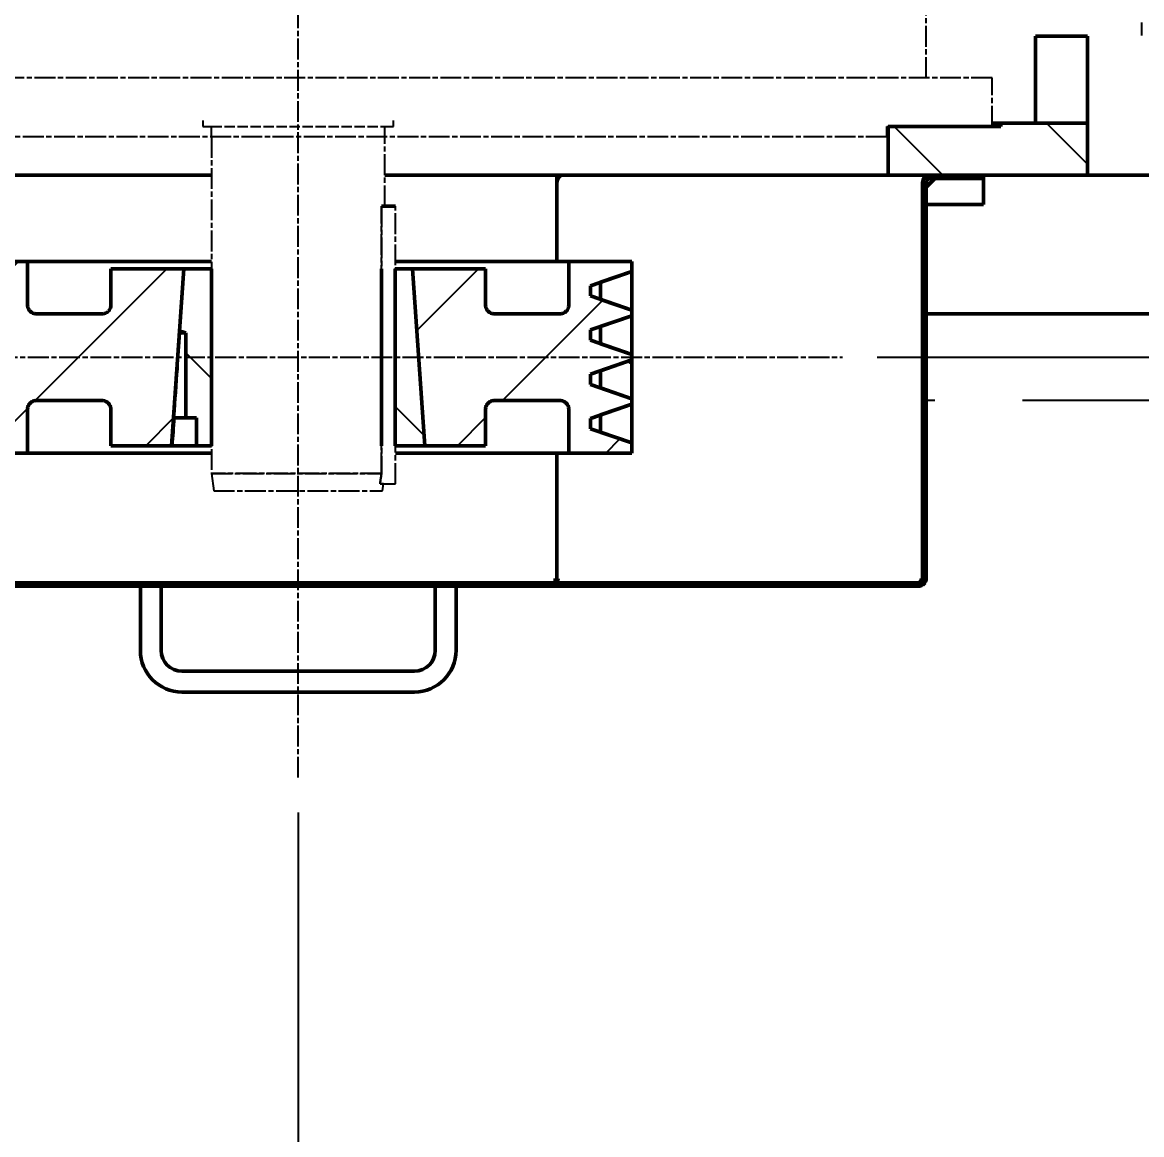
# Model space of a CAD drawing. Header units: millimetres. Extents: x 39335 to 110675, y -13954 to 36506.
# Drawn here: x 55020 to 55665, y 20642 to 21283 of the extents above; entities that cross this region are included whole.
import ezdxf

# ---------------------------------------------------------------- set-up
doc = ezdxf.new("R2010")
doc.units = ezdxf.units.MM
doc.linetypes.add('AM_ISO02W050', pattern=[7.5, 6, -1.5])
doc.linetypes.add('AM_ISO08W050', pattern=[18, 12, -1.5, 3, -1.5])
for name, color, linetype, lineweight in [('AM_0', 7, 'Continuous', 50), ('AM_3', 6, 'AM_ISO02W050', 25), ('AM_4', 3, 'Continuous', 25), ('AM_5', 3, 'Continuous', 25), ('AM_7', 4, 'AM_ISO08W050', 25), ('AM_8', 1, 'Continuous', 25), ('CAXA4', 3, 'Continuous', 25), ('RED', 1, 'Continuous', 9)]:
    doc.layers.add(name, color=color, linetype=linetype, lineweight=lineweight)
doc.styles.add('\\M+5B1EA\\M+5D7BC', font='', dxfattribs={"width": 0.667})
doc.styles.add('Andritz-Norm', font='arial.ttf')
doc.styles.get("Standard").update_dxf_attribs({"font": 'ISOCP.SHX'})
doc.styles.get('\\M+5B1EA\\M+5D7BC').set_extended_font_data('FangSong_GB2312')
doc.dimstyles.new('\\M+5B1EA\\M+5D7BC', dxfattribs={"dimscale": 35, "dimtxt": 3.5, "dimasz": 4, "dimexe": 2, "dimexo": 0, "dimtad": 1, "dimdec": 1, "dimdsep": 46, "dimtxsty": '\\M+5B1EA\\M+5D7BC', "dimcen": 0, "dimdle": 6, "dimazin": 2, "dimtfac": 1, "dimtdec": 1, "dimtmove": 0, "dimatfit": 3, "dimfxl": 0, "dimtolj": 1, "dimtzin": 0, "dimarcsym": 0})
doc.dimstyles.new('Andritz-Bem', dxfattribs={"dimscale": 20, "dimtxt": 3.5, "dimasz": 2.5, "dimexe": 1, "dimexo": 0, "dimgap": 0.8, "dimtad": 1, "dimrnd": 1e-08, "dimtxsty": 'Andritz-Norm', "dimcen": 0.09, "dimdle": 10, "dimclrd": 7, "dimclre": 7, "dimclrt": 179, "dimazin": 2, "dimtfac": 1, "dimtdec": 3, "dimtmove": 0, "dimatfit": 3, "dimldrblk": 'Filled-1', "dimfxl": 0, "dimtolj": 1, "dimtzin": 0, "dimlwd": 25, "dimlwe": 25, "dimarcsym": 0})
pattern_1 = [(135.0002, (3729991.666, -134858.11), (-44.90112, -44.90145), [])]
pattern_2 = [(120.00018, (3729991.666, -134858.11), (-54.99252, -31.75017), [])]

# ---------------------------------------------------------------- blocks, each defined once
blk = doc.blocks.new('*D244')
at = {"layer": 'CAXA4', "color": 0, "lineweight": -2, "transparency": 16777216}
for p, q in [((54268.56, 24094.91), (55757.75, 24094.91)), ((55687.75, 23954.91), (55687.75, 19554.91)), ((55236.99, 19414.91), (55757.75, 19414.91))]:
    blk.add_line(p, q, dxfattribs=at)
at = {"layer": 'CAXA4', "color": 0, "transparency": 16777216}
for points in [[(55664.42, 23954.91), (55711.09, 23954.91), (55687.75, 24094.91)], [(55664.42, 19554.91), (55711.09, 19554.91), (55687.75, 19414.91)]]:
    blk.add_solid(points, dxfattribs=at)
at = {"layer": 'DEFPOINTS', "color": 0, "transparency": 16777216}
for p in [(54268.56, 24094.91), (55236.99, 19414.91), (55687.75, 19414.91)]:
    blk.add_point(p, dxfattribs=at)
at = {"layer": 'CAXA4', "color": 0, "transparency": 16777216, "insert": (55603.33, 21965.21), "char_height": 122.5, "attachment_point": 5, "rotation": 90, "style": '\\M+5B1EA\\M+5D7BC'}
blk.add_mtext('\\A1;\\fFangSong_GB2312;4680', dxfattribs=at)
blk = doc.blocks.new('*D280')
at = {"layer": 'CAXA4', "color": 0, "lineweight": -2, "transparency": 16777216}
for p, q in [((53916.93, 25415.93), (53916.93, 26680.95)), ((76546.38, 19446.79), (76546.38, 26680.95)), ((54056.93, 26610.95), (76406.38, 26610.95))]:
    blk.add_line(p, q, dxfattribs=at)
at = {"layer": 'CAXA4', "color": 0, "transparency": 16777216}
for points in [[(54056.93, 26634.28), (54056.93, 26587.61), (53916.93, 26610.95)], [(76406.38, 26634.28), (76406.38, 26587.61), (76546.38, 26610.95)]]:
    blk.add_solid(points, dxfattribs=at)
at = {"layer": 'DEFPOINTS', "color": 0, "transparency": 16777216}
for p in [(76546.38, 26610.95), (53916.93, 25415.93), (76546.38, 19446.79)]:
    blk.add_point(p, dxfattribs=at)
at = {"layer": 'CAXA4', "color": 0, "transparency": 16777216, "insert": (65231.66, 26695.37), "char_height": 122.5, "attachment_point": 5, "style": '\\M+5B1EA\\M+5D7BC'}
blk.add_mtext('\\A1;\\fFangSong_GB2312;22630', dxfattribs=at)
blk = doc.blocks.new('*D229')
at = {"layer": 'AM_5', "lineweight": 25, "transparency": 16777216}
for p, q in [((3737988.85, -123093.75), (3737988.85, -123742.2)), ((3735361.85, -123207.1), (3735361.85, -123742.2))]:
    blk.add_line(p, q, dxfattribs=at)
at = {"layer": 'AM_5', "transparency": 16777216}
blk.add_line((3737938.85, -123722.2), (3735411.85, -123722.2), dxfattribs=at)
for points in [[(3735411.85, -123713.86), (3735411.85, -123730.53), (3735361.85, -123722.2)], [(3737938.85, -123713.86), (3737938.85, -123730.53), (3737988.85, -123722.2)]]:
    blk.add_solid(points, dxfattribs=at)
at = {"layer": 'DEFPOINTS', "color": 0, "transparency": 16777216}
for p in [(3737988.85, -123073.75), (3735361.85, -123187.1), (3735361.85, -123722.2)]:
    blk.add_point(p, dxfattribs=at)
at = {"layer": 'AM_5', "color": 2, "transparency": 16777216, "insert": (3736055.13, -123657.2), "char_height": 70, "attachment_point": 5}
blk.add_mtext('\\A1;2627', dxfattribs=at)
blk = doc.blocks.new('Filled-1')
at = {"color": 0}
for p, q in [((0, 0), (-1, 0.25)), ((-1, 0.25), (-1, -0.25)), ((-1, 0), (0, 0)), ((-1, -0.25), (0, 0))]:
    blk.add_line(p, q, dxfattribs=at)
at = {"color": 0, "flags": 128}
blk.add_lwpolyline([(-1, -0.25), (0, 0), (-1, 0.25), (-1, -0.25)], dxfattribs=at)
at = {"color": 0}
blk.add_solid([(-1, -0.25), (0, 0), (-1, 0.25), (-1, -0.25)], dxfattribs=at)
blk = doc.blocks.new('*D233')
at = {"layer": 'AM_5', "transparency": 16777216}
for p, q in [((3738995.56, -122676.39), (3738995.56, -122414.72)), ((3738995.56, -122856.39), (3738995.56, -122726.39)), ((3738995.56, -122906.39), (3738995.56, -122956.39))]:
    blk.add_line(p, q, dxfattribs=at)
at = {"layer": 'AM_5', "lineweight": 25, "transparency": 16777216}
for p, q in [((3738463.85, -122726.39), (3739015.56, -122726.39)), ((3738831.85, -122856.39), (3739015.56, -122856.39))]:
    blk.add_line(p, q, dxfattribs=at)
at = {"layer": 'AM_5', "transparency": 16777216}
for points in [[(3738987.23, -122676.39), (3739003.9, -122676.39), (3738995.56, -122726.39)], [(3738987.23, -122906.39), (3739003.9, -122906.39), (3738995.56, -122856.39)]]:
    blk.add_solid(points, dxfattribs=at)
at = {"layer": 'DEFPOINTS', "color": 0, "transparency": 16777216}
for p in [(3738443.85, -122726.39), (3738811.85, -122856.39), (3738995.56, -122856.39)]:
    blk.add_point(p, dxfattribs=at)
at = {"layer": 'AM_5', "color": 2, "transparency": 16777216, "insert": (3738930.56, -122520.55), "char_height": 70, "attachment_point": 5, "rotation": 90}
blk.add_mtext('\\A1;130', dxfattribs=at)
blk = doc.blocks.new('motor')
at = {"layer": 'AM_3'}
for p, q in [((-55, 9.5), (-55, 6)), ((55, 6), (55, 9.5)), ((-54.99, 6), (-55, 6)), ((-54.99, 6), (-50, 6)), ((-50, 6), (50, 6)), ((-50, 0), (-50, 6)), ((50, 0), (50, 6))]:
    blk.add_line(p, q, dxfattribs=at)
at = {"layer": 'AM_7'}
for p, q in [((362, 34), (362, 138)), ((486.19, 66), (486.19, 58.5)), ((486.19, 66), (486.19, 66)), ((400, 34), (-400, 34)), ((400, 6), (400, 34)), ((339.28, 0), (-339.28, 0)), ((-50, 0), (-50, -194)), ((50, -40), (50, 0)), ((339.28, 6), (340, 6)), ((339.28, 0), (339.28, 6)), ((48, -194), (48, -40)), ((48, -40), (48, -194)), ((56, -200), (56, -40)), ((-50, -194), (-48.68, -204)), ((-50, -194), (48, -194)), ((48, -194), (-50, -194)), ((49.21, -200), (47.18, -200)), ((47.18, -200), (49.21, -200)), ((48.68, -204), (49.21, -200)), ((49.21, -200), (56, -200)), ((-48.68, -204), (48.68, -204))]:
    blk.add_line(p, q, dxfattribs=at)
blk.add_ellipse((718.96, -289.13), major_axis=(-678.32, -4942.9), ratio=0.135826, start_param=4.711782, end_param=4.712996, dxfattribs=at)
blk.add_open_spline([(47.18, -200), (47.45, -198.02), (47.72, -196.02), (48, -194)], degree=3, dxfattribs=at)
blk = doc.blocks.new('*D226')
at = {"layer": 'AM_5', "transparency": 16777216}
for p, q in [((3738846.86, -122676.39), (3738846.86, -122449.72)), ((3738846.86, -122831.39), (3738846.86, -122726.39)), ((3738846.86, -122881.39), (3738846.86, -122931.39))]:
    blk.add_line(p, q, dxfattribs=at)
at = {"layer": 'AM_5', "lineweight": 25, "transparency": 16777216}
for p, q in [((3738463.85, -122726.39), (3738866.86, -122726.39)), ((3738322.69, -122831.39), (3738866.86, -122831.39))]:
    blk.add_line(p, q, dxfattribs=at)
at = {"layer": 'AM_5', "transparency": 16777216}
for points in [[(3738838.52, -122676.39), (3738855.19, -122676.39), (3738846.86, -122726.39)], [(3738838.52, -122881.39), (3738855.19, -122881.39), (3738846.86, -122831.39)]]:
    blk.add_solid(points, dxfattribs=at)
at = {"layer": 'DEFPOINTS', "color": 0, "transparency": 16777216}
for p in [(3738443.85, -122726.39), (3738846.86, -122726.39), (3738302.69, -122831.39)]:
    blk.add_point(p, dxfattribs=at)
at = {"layer": 'AM_5', "color": 2, "transparency": 16777216, "insert": (3738781.86, -122538.05), "char_height": 70, "attachment_point": 5, "rotation": 90}
blk.add_mtext('\\A1;95', dxfattribs=at)
blk = doc.blocks.new('rgqwefw')
at = {"layer": 'AM_8'}
h = blk.add_hatch(dxfattribs=at)
h.set_pattern_fill('ANSI31', color=256, scale=508, angle=75.00018, style=0)
h.set_pattern_definition(pattern_2)
h.paths.add_polyline_path([(3738413.85, -122696.39), (3738443.85, -122696.39), (3738443.85, -122646.39), (3738413.85, -122646.39)])
h = blk.add_hatch(dxfattribs=at)
h.set_pattern_fill('ANSI31', color=256, scale=508, angle=90.00021, style=0)
h.set_pattern_definition(pattern_1)
h.paths.add_polyline_path([(3738393.85, -122696.39), (3738393.85, -122698.39), (3738328.85, -122698.39), (3738328.85, -122726.39), (3738353.35, -122726.39), (3738383.85, -122726.39), (3738443.85, -122726.39), (3738443.85, -122696.39), (3738413.85, -122696.39)])
h.paths.add_polyline_path([(3737533.85, -122696.39), (3737533.85, -122726.39), (3737648.85, -122726.39), (3737648.85, -122698.39), (3737583.85, -122698.39), (3737583.85, -122696.39), (3737563.85, -122696.39)])
h = blk.add_hatch(dxfattribs=at)
h.set_pattern_fill('ANSI31', color=256, scale=508, angle=75.00018, style=0)
h.set_pattern_definition(pattern_2)
edge = h.paths.add_edge_path()
edge.add_line((3737698.85, -122965.89), (3737698.85, -122986.39))
edge.add_line((3737698.85, -122986.39), (3737700.85, -122986.39))
edge.add_line((3737700.85, -122986.39), (3737700.85, -122965.89))
edge.add_ellipse((3737703.35, -122965.89), major_axis=(-2.5, 0), ratio=1, start_angle=270, end_angle=360, ccw=False)
edge.add_line((3737703.35, -122963.39), (3738346.35, -122963.39))
edge.add_ellipse((3738346.35, -122958.89), major_axis=(0, -4.5), ratio=1, start_angle=0, end_angle=90)
edge.add_line((3738350.85, -122958.89), (3738350.85, -122730.89))
edge.add_ellipse((3738353.35, -122730.89), major_axis=(-2.5, 0), ratio=1, start_angle=270, end_angle=360, ccw=False)
edge.add_line((3738353.35, -122728.39), (3738383.85, -122728.39))
edge.add_line((3738383.85, -122728.39), (3738383.85, -122726.39))
edge.add_line((3738383.85, -122726.39), (3738353.35, -122726.39))
edge.add_ellipse((3738353.35, -122730.89), major_axis=(0, 4.5), ratio=1, start_angle=0, end_angle=90)
edge.add_line((3738348.85, -122730.89), (3738348.85, -122958.89))
edge.add_ellipse((3738346.35, -122958.89), major_axis=(2.5, 0), ratio=1, start_angle=270, end_angle=360, ccw=False)
edge.add_line((3738346.35, -122961.39), (3737703.35, -122961.39))
edge.add_ellipse((3737703.35, -122965.89), major_axis=(0, 4.5), ratio=1, start_angle=0, end_angle=90)
h = blk.add_hatch(dxfattribs=at)
h.set_pattern_fill('ANSI31', color=256, scale=508, style=0)
h.set_pattern_definition([(45, (3729991.666, -134858.11), (-44.90128, 44.90128), [])])
edge = h.paths.add_edge_path()
edge.add_spline(control_points=[(3737880.85, -122801.39), (3737880.85, -122801.69), (3737880.82, -122802.03), (3737880.69, -122802.69), (3737880.59, -122803.01), (3737880.35, -122803.58), (3737880.19, -122803.88), (3737879.82, -122804.44), (3737879.6, -122804.7), (3737879.17, -122805.14), (3737878.91, -122805.36), (3737878.35, -122805.73), (3737878.05, -122805.89), (3737877.48, -122806.12), (3737877.16, -122806.22), (3737876.5, -122806.36), (3737876.16, -122806.39), (3737875.85, -122806.39)], knot_values=[1.480963, 1.480963, 1.480963, 1.480963, 1.573523, 1.573523, 1.666083, 1.666083, 1.758643, 1.758643, 1.851203, 1.851203, 1.943763, 1.943763, 2.036324, 2.036324, 2.128884, 2.128884, 2.221444, 2.221444, 2.221444, 2.221444], degree=3, periodic=0)
edge.add_line((3737875.85, -122806.39), (3737837.85, -122806.39))
edge.add_spline(control_points=[(3737837.85, -122806.39), (3737837.54, -122806.39), (3737837.21, -122806.36), (3737836.55, -122806.22), (3737836.22, -122806.12), (3737835.65, -122805.89), (3737835.35, -122805.73), (3737834.79, -122805.36), (3737834.53, -122805.14), (3737834.1, -122804.7), (3737833.88, -122804.44), (3737833.51, -122803.88), (3737833.35, -122803.58), (3737833.11, -122803.01), (3737833.01, -122802.69), (3737832.88, -122802.03), (3737832.85, -122801.69), (3737832.85, -122801.39)], knot_values=[-0.740481, -0.740481, -0.740481, -0.740481, -0.647921, -0.647921, -0.555361, -0.555361, -0.462801, -0.462801, -0.370241, -0.370241, -0.27768, -0.27768, -0.18512, -0.18512, -0.09256, -0.09256, 0, 0, 0, 0], degree=3, periodic=0)
edge.add_line((3737832.85, -122801.39), (3737832.85, -122776.14))
edge.add_line((3737832.85, -122776.14), (3737796.55, -122776.14))
edge.add_line((3737796.55, -122776.14), (3737796.55, -122781.98))
edge.add_line((3737796.55, -122781.98), (3737820.35, -122790.18))
edge.add_line((3737820.35, -122790.18), (3737820.35, -122796.09))
edge.add_line((3737820.35, -122796.09), (3737796.55, -122804.29))
edge.add_line((3737796.55, -122804.29), (3737796.55, -122807.48))
edge.add_line((3737796.55, -122807.48), (3737820.35, -122815.68))
edge.add_line((3737820.35, -122815.68), (3737820.35, -122821.59))
edge.add_line((3737820.35, -122821.59), (3737796.55, -122829.79))
edge.add_line((3737796.55, -122829.79), (3737796.55, -122832.98))
edge.add_line((3737796.55, -122832.98), (3737820.35, -122841.18))
edge.add_line((3737820.35, -122841.18), (3737820.35, -122847.09))
edge.add_line((3737820.35, -122847.09), (3737796.55, -122855.29))
edge.add_line((3737796.55, -122855.29), (3737796.55, -122858.48))
edge.add_line((3737796.55, -122858.48), (3737820.35, -122866.68))
edge.add_line((3737820.35, -122866.68), (3737820.35, -122872.59))
edge.add_line((3737820.35, -122872.59), (3737796.55, -122880.79))
edge.add_line((3737796.55, -122880.79), (3737796.55, -122886.64))
edge.add_line((3737796.55, -122886.64), (3737832.85, -122886.64))
edge.add_line((3737832.85, -122886.64), (3737832.85, -122861.39))
edge.add_spline(control_points=[(3737832.85, -122861.39), (3737832.85, -122861.08), (3737832.88, -122860.74), (3737833.01, -122860.08), (3737833.11, -122859.76), (3737833.35, -122859.19), (3737833.51, -122858.89), (3737833.88, -122858.33), (3737834.1, -122858.07), (3737834.53, -122857.63), (3737834.79, -122857.42), (3737835.35, -122857.04), (3737835.65, -122856.88), (3737836.22, -122856.65), (3737836.55, -122856.55), (3737837.21, -122856.42), (3737837.54, -122856.39), (3737837.85, -122856.39)], knot_values=[0, 0, 0, 0, 0.09256, 0.09256, 0.18512, 0.18512, 0.27768, 0.27768, 0.370241, 0.370241, 0.462801, 0.462801, 0.555361, 0.555361, 0.647921, 0.647921, 0.740481, 0.740481, 0.740481, 0.740481], degree=3, periodic=0)
edge.add_line((3737837.85, -122856.39), (3737875.85, -122856.39))
edge.add_spline(control_points=[(3737875.85, -122856.39), (3737876.16, -122856.39), (3737876.5, -122856.42), (3737877.16, -122856.55), (3737877.48, -122856.65), (3737878.05, -122856.88), (3737878.35, -122857.04), (3737878.91, -122857.42), (3737879.17, -122857.63), (3737879.6, -122858.07), (3737879.82, -122858.33), (3737880.19, -122858.89), (3737880.35, -122859.19), (3737880.59, -122859.76), (3737880.69, -122860.08), (3737880.82, -122860.74), (3737880.85, -122861.08), (3737880.85, -122861.39)], knot_values=[0.740481, 0.740481, 0.740481, 0.740481, 0.833041, 0.833041, 0.925602, 0.925602, 1.018162, 1.018162, 1.110722, 1.110722, 1.203282, 1.203282, 1.295842, 1.295842, 1.388402, 1.388402, 1.480963, 1.480963, 1.480963, 1.480963], degree=3, periodic=0)
edge.add_line((3737880.85, -122861.39), (3737880.85, -122882.39))
edge.add_line((3737880.85, -122882.39), (3737915.85, -122882.39))
edge.add_line((3737915.85, -122882.39), (3737920.47, -122816.38))
edge.add_line((3737920.47, -122816.38), (3737922.98, -122780.39))
edge.add_line((3737922.98, -122780.39), (3737880.85, -122780.39))
edge.add_line((3737880.85, -122780.39), (3737880.85, -122801.39))
edge = h.paths.add_edge_path()
edge.add_spline(control_points=[(3738101.85, -122806.39), (3738101.54, -122806.39), (3738101.21, -122806.36), (3738100.55, -122806.22), (3738100.22, -122806.12), (3738099.65, -122805.89), (3738099.35, -122805.73), (3738098.79, -122805.36), (3738098.53, -122805.14), (3738098.1, -122804.7), (3738097.88, -122804.44), (3738097.51, -122803.88), (3738097.35, -122803.58), (3738097.11, -122803.01), (3738097.01, -122802.69), (3738096.88, -122802.03), (3738096.85, -122801.69), (3738096.85, -122801.39)], knot_values=[0.740481, 0.740481, 0.740481, 0.740481, 0.833041, 0.833041, 0.925602, 0.925602, 1.018162, 1.018162, 1.110722, 1.110722, 1.203282, 1.203282, 1.295842, 1.295842, 1.388402, 1.388402, 1.480963, 1.480963, 1.480963, 1.480963], degree=3, periodic=0)
edge.add_line((3738096.85, -122801.39), (3738096.85, -122780.39))
edge.add_line((3738096.85, -122780.39), (3738054.72, -122780.39))
edge.add_line((3738054.72, -122780.39), (3738061.85, -122882.39))
edge.add_line((3738061.85, -122882.39), (3738096.85, -122882.39))
edge.add_line((3738096.85, -122882.39), (3738096.85, -122861.39))
edge.add_spline(control_points=[(3738096.85, -122861.39), (3738096.85, -122861.08), (3738096.88, -122860.74), (3738097.01, -122860.08), (3738097.11, -122859.76), (3738097.35, -122859.19), (3738097.51, -122858.89), (3738097.88, -122858.33), (3738098.1, -122858.07), (3738098.53, -122857.63), (3738098.79, -122857.42), (3738099.35, -122857.04), (3738099.65, -122856.88), (3738100.22, -122856.65), (3738100.55, -122856.55), (3738101.21, -122856.42), (3738101.54, -122856.39), (3738101.85, -122856.39)], knot_values=[1.480963, 1.480963, 1.480963, 1.480963, 1.573523, 1.573523, 1.666083, 1.666083, 1.758643, 1.758643, 1.851203, 1.851203, 1.943763, 1.943763, 2.036324, 2.036324, 2.128884, 2.128884, 2.221444, 2.221444, 2.221444, 2.221444], degree=3, periodic=0)
edge.add_line((3738101.85, -122856.39), (3738139.85, -122856.39))
edge.add_spline(control_points=[(3738139.85, -122856.39), (3738140.16, -122856.39), (3738140.5, -122856.42), (3738141.16, -122856.55), (3738141.48, -122856.65), (3738142.05, -122856.88), (3738142.35, -122857.04), (3738142.91, -122857.42), (3738143.17, -122857.63), (3738143.6, -122858.07), (3738143.82, -122858.33), (3738144.19, -122858.89), (3738144.35, -122859.19), (3738144.59, -122859.76), (3738144.69, -122860.08), (3738144.82, -122860.74), (3738144.85, -122861.08), (3738144.85, -122861.39)], knot_values=[-0.740481, -0.740481, -0.740481, -0.740481, -0.647921, -0.647921, -0.555361, -0.555361, -0.462801, -0.462801, -0.370241, -0.370241, -0.27768, -0.27768, -0.18512, -0.18512, -0.09256, -0.09256, 0, 0, 0, 0], degree=3, periodic=0)
edge.add_line((3738144.85, -122861.39), (3738144.85, -122886.64))
edge.add_line((3738144.85, -122886.64), (3738181.15, -122886.64))
edge.add_line((3738181.15, -122886.64), (3738181.15, -122880.79))
edge.add_line((3738181.15, -122880.79), (3738163.15, -122874.59))
edge.add_line((3738163.15, -122874.59), (3738157.35, -122872.59))
edge.add_line((3738157.35, -122872.59), (3738157.35, -122866.68))
edge.add_line((3738157.35, -122866.68), (3738163.15, -122864.68))
edge.add_line((3738163.15, -122864.68), (3738181.15, -122858.48))
edge.add_line((3738181.15, -122858.48), (3738181.15, -122855.29))
edge.add_line((3738181.15, -122855.29), (3738163.15, -122849.09))
edge.add_line((3738163.15, -122849.09), (3738157.35, -122847.09))
edge.add_line((3738157.35, -122847.09), (3738157.35, -122841.18))
edge.add_line((3738157.35, -122841.18), (3738163.15, -122839.18))
edge.add_line((3738163.15, -122839.18), (3738181.15, -122832.98))
edge.add_line((3738181.15, -122832.98), (3738181.15, -122829.79))
edge.add_line((3738181.15, -122829.79), (3738163.15, -122823.59))
edge.add_line((3738163.15, -122823.59), (3738157.35, -122821.59))
edge.add_line((3738157.35, -122821.59), (3738157.35, -122815.68))
edge.add_line((3738157.35, -122815.68), (3738163.15, -122813.68))
edge.add_line((3738163.15, -122813.68), (3738181.15, -122807.48))
edge.add_line((3738181.15, -122807.48), (3738181.15, -122804.29))
edge.add_line((3738181.15, -122804.29), (3738163.15, -122798.09))
edge.add_line((3738163.15, -122798.09), (3738157.35, -122796.09))
edge.add_line((3738157.35, -122796.09), (3738157.35, -122790.18))
edge.add_line((3738157.35, -122790.18), (3738163.15, -122788.18))
edge.add_line((3738163.15, -122788.18), (3738181.15, -122781.98))
edge.add_line((3738181.15, -122781.98), (3738181.15, -122776.14))
edge.add_line((3738181.15, -122776.14), (3738144.85, -122776.14))
edge.add_line((3738144.85, -122776.14), (3738144.85, -122801.39))
edge.add_spline(control_points=[(3738144.85, -122801.39), (3738144.85, -122801.69), (3738144.82, -122802.03), (3738144.69, -122802.69), (3738144.59, -122803.01), (3738144.35, -122803.58), (3738144.19, -122803.88), (3738143.82, -122804.44), (3738143.6, -122804.7), (3738143.17, -122805.14), (3738142.91, -122805.36), (3738142.35, -122805.73), (3738142.05, -122805.89), (3738141.48, -122806.12), (3738141.16, -122806.22), (3738140.5, -122806.36), (3738140.16, -122806.39), (3738139.85, -122806.39)], knot_values=[0, 0, 0, 0, 0.09256, 0.09256, 0.18512, 0.18512, 0.27768, 0.27768, 0.370241, 0.370241, 0.462801, 0.462801, 0.555361, 0.555361, 0.647921, 0.647921, 0.740481, 0.740481, 0.740481, 0.740481], degree=3, periodic=0)
edge.add_line((3738139.85, -122806.39), (3738101.85, -122806.39))
h = blk.add_hatch(dxfattribs=at)
h.set_pattern_fill('ANSI31', color=256, scale=508, angle=90.00021, style=0)
h.set_pattern_definition(pattern_1)
h.paths.add_polyline_path([(3738054.72, -122780.39), (3738044.75, -122780.39), (3738044.75, -122882.39), (3738061.85, -122882.39)])
edge = h.paths.add_edge_path()
edge.add_line((3737922.98, -122780.39), (3737920.47, -122816.38))
edge.add_spline(control_points=[(3737920.47, -122816.38), (3737922.04, -122816.63), (3737924.05, -122817.39)], knot_values=[0.74123, 0.74123, 0.74123, 1.083773, 1.083773, 1.083773], weights=[1.139271, 1.101964, 1.000435], degree=2, periodic=0)
edge.add_line((3737924.05, -122817.39), (3737924.05, -122866.39))
edge.add_line((3737924.05, -122866.39), (3737930.22, -122866.39))
edge.add_line((3737930.22, -122866.39), (3737930.22, -122882.39))
edge.add_line((3737930.22, -122882.39), (3737938.85, -122882.39))
edge.add_line((3737938.85, -122882.39), (3737938.85, -122780.39))
edge.add_line((3737938.85, -122780.39), (3737922.98, -122780.39))
h = blk.add_hatch(dxfattribs=at)
h.set_pattern_fill('ANSI31', color=256, scale=508, angle=105.00025, style=0)
h.set_pattern_definition([(150.00025, (3729991.666, -134858.11), (-31.74976, -54.99275), [])])
h.paths.add_polyline_path([(3734575.05, -122849.09), (3734575.05, -122839.18), (3734557.05, -122832.98), (3734557.05, -122855.29)])
h.paths.add_polyline_path([(3738163.15, -122839.18), (3738163.15, -122849.09), (3738181.15, -122855.29), (3738181.15, -122832.98)])
at = {"layer": 'AM_0'}
for p, q in [((3738443.85, -122646.39), (3738413.85, -122646.39)), ((3738413.85, -122646.39), (3738413.85, -122696.39)), ((3738443.85, -122696.39), (3738443.85, -122646.39)), ((3738393.85, -122698.39), (3738328.85, -122698.39)), ((3738328.85, -122698.39), (3738328.85, -122726.39)), ((3738340.35, -122698.39), (3738388.85, -122698.39)), ((3738388.85, -122696.39), (3738393.85, -122696.39)), ((3738393.85, -122696.39), (3738393.85, -122698.39)), ((3738443.85, -122696.39), (3738393.85, -122696.39)), ((3738413.85, -122696.39), (3738443.85, -122696.39)), ((3738443.85, -122726.39), (3738443.85, -122696.39)), ((3737938.85, -122726.39), (3737648.85, -122726.39)), ((3738328.85, -122726.39), (3738038.85, -122726.39)), ((3738137.91, -122726.39), (3738137.91, -122730.89)), ((3738139.78, -122726.39), (3738139.78, -122726.85)), ((3738139.87, -122726.39), (3738139.87, -122726.79)), ((3738328.85, -122726.39), (3738443.85, -122726.39)), ((3738351.99, -122726.39), (3738351.99, -122726.6)), ((3738353.31, -122726.39), (3738353.31, -122726.39)), ((3738383.85, -122726.39), (3738353.35, -122726.39)), ((3738383.85, -122728.39), (3738383.85, -122726.39)), ((3738708.86, -122726.39), (3738443.85, -122726.39)), ((3738137.91, -122728.39), (3738138.54, -122728.39)), ((3738137.91, -122776.14), (3738137.91, -122730.89)), ((3738138.01, -122776.14), (3738138.01, -122730.89)), ((3738348.81, -122958.89), (3738348.81, -122730.89)), ((3738348.85, -122730.89), (3738348.85, -122958.89)), ((3738350.85, -122733.39), (3738355.85, -122728.39)), ((3738350.85, -122958.89), (3738350.85, -122730.89)), ((3738353.35, -122728.39), (3738383.85, -122728.39)), ((3738383.85, -122728.39), (3738383.85, -122738.89)), ((3738383.85, -122743.39), (3738383.85, -122738.89)), ((3738036.85, -122744.39), (3738038.85, -122744.39)), ((3738038.85, -122744.39), (3738036.85, -122744.39)), ((3738044.85, -122744.39), (3738038.85, -122744.39)), ((3738383.85, -122743.39), (3738350.85, -122743.39)), ((3737832.85, -122776.14), (3737796.55, -122776.14)), ((3737832.85, -122801.39), (3737832.85, -122776.14)), ((3737832.85, -122776.14), (3737938.85, -122776.14)), ((3738044.85, -122776.14), (3738144.85, -122776.14)), ((3738181.15, -122776.14), (3738144.85, -122776.14)), ((3738144.85, -122776.14), (3738144.85, -122801.39)), ((3738181.15, -122781.98), (3738181.15, -122776.14)), ((3737922.98, -122780.39), (3737880.85, -122780.39)), ((3737880.85, -122780.39), (3737880.85, -122801.39)), ((3737915.85, -122882.39), (3737922.98, -122780.39)), ((3737922.98, -122780.39), (3737920.47, -122816.38)), ((3737938.85, -122780.39), (3737922.98, -122780.39)), ((3737938.85, -122882.39), (3737938.85, -122780.39)), ((3738036.85, -122882.39), (3738036.85, -122780.39)), ((3738054.72, -122780.39), (3738044.75, -122780.39)), ((3738044.75, -122780.39), (3738044.75, -122882.39)), ((3738096.85, -122780.39), (3738054.72, -122780.39)), ((3738054.72, -122780.39), (3738061.85, -122882.39)), ((3738061.85, -122882.39), (3738054.72, -122780.39)), ((3738096.85, -122801.39), (3738096.85, -122780.39)), ((3738157.35, -122790.18), (3738181.15, -122781.98)), ((3738181.15, -122781.98), (3738163.15, -122788.18)), ((3738181.15, -122804.29), (3738181.15, -122781.98)), ((3738157.35, -122796.09), (3738157.35, -122790.18)), ((3738163.15, -122788.18), (3738163.15, -122798.09)), ((3738181.15, -122804.29), (3738157.35, -122796.09)), ((3738163.15, -122798.09), (3738181.15, -122804.29)), ((3738181.15, -122807.48), (3738181.15, -122804.29)), ((3737875.85, -122806.39), (3737837.85, -122806.39)), ((3738139.85, -122806.39), (3738101.85, -122806.39)), ((3738157.35, -122815.68), (3738181.15, -122807.48)), ((3738181.15, -122807.48), (3738163.15, -122813.68)), ((3738181.15, -122829.79), (3738181.15, -122807.48)), ((3738518, -122806.39), (3738350.85, -122806.39)), ((3737920.42, -122817.39), (3737924.05, -122817.39)), ((3737924.05, -122817.39), (3737924.05, -122866.39)), ((3738157.35, -122821.59), (3738157.35, -122815.68)), ((3738163.15, -122813.68), (3738163.15, -122823.59)), ((3738181.15, -122829.79), (3738157.35, -122821.59)), ((3738163.15, -122823.59), (3738181.15, -122829.79)), ((3738181.15, -122832.98), (3738181.15, -122829.79)), ((3738157.35, -122841.18), (3738181.15, -122832.98)), ((3738181.15, -122832.98), (3738163.15, -122839.18)), ((3738181.15, -122855.29), (3738181.15, -122832.98)), ((3738157.35, -122847.09), (3738157.35, -122841.18)), ((3738163.15, -122839.18), (3738163.15, -122849.09)), ((3738181.15, -122855.29), (3738157.35, -122847.09)), ((3738163.15, -122849.09), (3738181.15, -122855.29)), ((3737837.85, -122856.39), (3737875.85, -122856.39)), ((3738101.85, -122856.39), (3738139.85, -122856.39)), ((3738181.15, -122858.48), (3738181.15, -122855.29)), ((3737832.85, -122886.64), (3737832.85, -122861.39)), ((3737880.85, -122861.39), (3737880.85, -122882.39)), ((3738096.85, -122882.39), (3738096.85, -122861.39)), ((3738144.85, -122861.39), (3738144.85, -122886.64)), ((3738157.35, -122866.68), (3738181.15, -122858.48)), ((3738181.15, -122858.48), (3738163.15, -122864.68)), ((3738181.15, -122880.79), (3738181.15, -122858.48)), ((3737916.99, -122866.39), (3737924.05, -122866.39)), ((3737924.05, -122866.39), (3737930.22, -122866.39)), ((3737930.22, -122866.39), (3737930.22, -122882.39)), ((3738157.35, -122872.59), (3738157.35, -122866.68)), ((3738163.15, -122864.68), (3738163.15, -122874.59)), ((3738181.15, -122880.79), (3738157.35, -122872.59)), ((3738163.15, -122874.59), (3738181.15, -122880.79)), ((3737880.85, -122882.39), (3737915.85, -122882.39)), ((3737915.85, -122882.39), (3737916.15, -122882.39)), ((3737930.22, -122882.39), (3737916.15, -122882.39)), ((3737930.22, -122882.39), (3737938.85, -122882.39)), ((3738044.75, -122882.39), (3738061.85, -122882.39)), ((3738061.85, -122882.39), (3738096.85, -122882.39)), ((3738181.15, -122886.64), (3738181.15, -122880.79)), ((3737796.55, -122886.64), (3737832.85, -122886.64)), ((3737832.85, -122886.64), (3737938.85, -122886.64)), ((3738044.85, -122886.64), (3738144.85, -122886.64)), ((3738137.91, -122958.89), (3738137.91, -122886.64)), ((3738138.01, -122958.89), (3738138.01, -122886.64)), ((3738144.85, -122886.64), (3738181.15, -122886.64)), ((3738136.93, -122958.89), (3738137.91, -122958.89)), ((3738136.93, -122961.39), (3738136.93, -122958.89)), ((3738138.01, -122958.89), (3738138.7, -122958.89)), ((3738348.12, -122958.89), (3738348.81, -122958.89)), ((3738348.85, -122958.89), (3738348.81, -122958.89)), ((3738346.35, -122961.39), (3737703.35, -122961.39)), ((3737703.35, -122963.39), (3738346.35, -122963.39)), ((3737897.85, -122963.39), (3737897.85, -123000.39)), ((3737909.85, -122963.39), (3737909.85, -123000.39)), ((3738067.85, -123000.39), (3738067.85, -122963.39)), ((3738079.85, -123000.39), (3738079.85, -122963.39)), ((3737921.85, -123012.39), (3738055.85, -123012.39)), ((3737921.85, -123024.39), (3738055.85, -123024.39))]:
    blk.add_line(p, q, dxfattribs=at)
for centre, radius, start, end in [((3738353.35, -122730.89), 4.5, 90, 180), ((3738353.35, -122730.89), 2.5, 90, 180), ((3738346.35, -122958.89), 4.5, 270, 0), ((3738346.35, -122958.89), 2.5, 270, 0), ((3737921.85, -123000.39), 24, 180, 270), ((3737921.85, -123000.39), 12, 180, 270), ((3738055.85, -123000.39), 24, 270, 0), ((3738055.85, -123000.39), 12, 270, 0)]:
    blk.add_arc(centre, radius, start, end, dxfattribs=at)
for centre, major_axis, ratio, start_param, end_param in [((3738141.19, -122730.89), (0, 4.5), 0.707107, 0, 1.570796), ((3738351.99, -122730.89), (0, 4.5), 0.707107, 0, 1.570796), ((3738140.72, -122807.39), (-0.68, 36), 0.222182, 0.258966, 0.271219), ((3738136.93, -122958.89), (0, -2.5), 0.707107, 0, 1.570796), ((3738346.35, -122958.89), (0, -2.5), 0.707107, 0, 1.570796)]:
    blk.add_ellipse(centre, major_axis=major_axis, ratio=ratio, start_param=start_param, end_param=end_param, dxfattribs=at)
for points, knots in [([(3737837.85, -122806.39), (3737837.54, -122806.39), (3737837.21, -122806.36), (3737836.55, -122806.22), (3737836.22, -122806.12), (3737835.65, -122805.89), (3737835.35, -122805.73), (3737834.79, -122805.36), (3737834.53, -122805.14), (3737834.1, -122804.7), (3737833.88, -122804.44), (3737833.51, -122803.88), (3737833.35, -122803.58), (3737833.11, -122803.01), (3737833.01, -122802.69), (3737832.88, -122802.03), (3737832.85, -122801.69), (3737832.85, -122801.39)], [-0.7404813, -0.7404813, -0.7404813, -0.7404813, -0.6479211, -0.6479211, -0.555361, -0.555361, -0.4628008, -0.4628008, -0.3702406, -0.3702406, -0.2776805, -0.2776805, -0.1851203, -0.1851203, -0.0925602, -0.0925602, 0, 0, 0, 0]), ([(3737880.85, -122801.39), (3737880.85, -122801.69), (3737880.82, -122802.03), (3737880.69, -122802.69), (3737880.59, -122803.01), (3737880.35, -122803.58), (3737880.19, -122803.88), (3737879.82, -122804.44), (3737879.6, -122804.7), (3737879.17, -122805.14), (3737878.91, -122805.36), (3737878.35, -122805.73), (3737878.05, -122805.89), (3737877.48, -122806.12), (3737877.16, -122806.22), (3737876.5, -122806.36), (3737876.16, -122806.39), (3737875.85, -122806.39)], [1.4809626, 1.4809626, 1.4809626, 1.4809626, 1.5735228, 1.5735228, 1.6660829, 1.6660829, 1.7586431, 1.7586431, 1.8512032, 1.8512032, 1.9437634, 1.9437634, 2.0363236, 2.0363236, 2.1288837, 2.1288837, 2.2214439, 2.2214439, 2.2214439, 2.2214439]), ([(3738101.85, -122806.39), (3738101.54, -122806.39), (3738101.21, -122806.36), (3738100.55, -122806.22), (3738100.22, -122806.12), (3738099.65, -122805.89), (3738099.35, -122805.73), (3738098.79, -122805.36), (3738098.53, -122805.14), (3738098.1, -122804.7), (3738097.88, -122804.44), (3738097.51, -122803.88), (3738097.35, -122803.58), (3738097.11, -122803.01), (3738097.01, -122802.69), (3738096.88, -122802.03), (3738096.85, -122801.69), (3738096.85, -122801.39)], [0.7404813, 0.7404813, 0.7404813, 0.7404813, 0.8330415, 0.8330415, 0.9256016, 0.9256016, 1.0181618, 1.0181618, 1.1107219, 1.1107219, 1.2032821, 1.2032821, 1.2958423, 1.2958423, 1.3884024, 1.3884024, 1.4809626, 1.4809626, 1.4809626, 1.4809626]), ([(3738144.85, -122801.39), (3738144.85, -122801.69), (3738144.82, -122802.03), (3738144.69, -122802.69), (3738144.59, -122803.01), (3738144.35, -122803.58), (3738144.19, -122803.88), (3738143.82, -122804.44), (3738143.6, -122804.7), (3738143.17, -122805.14), (3738142.91, -122805.36), (3738142.35, -122805.73), (3738142.05, -122805.89), (3738141.48, -122806.12), (3738141.16, -122806.22), (3738140.5, -122806.36), (3738140.16, -122806.39), (3738139.85, -122806.39)], [0, 0, 0, 0, 0.0925602, 0.0925602, 0.1851203, 0.1851203, 0.2776805, 0.2776805, 0.3702406, 0.3702406, 0.4628008, 0.4628008, 0.555361, 0.555361, 0.6479211, 0.6479211, 0.7404813, 0.7404813, 0.7404813, 0.7404813]), ([(3737916.99, -122866.39), (3737917.01, -122866.15), (3737917.03, -122865.91), (3737917.71, -122856.14), (3737918.38, -122846.61), (3737919.44, -122831.41), (3737919.93, -122824.47), (3737920.42, -122817.39)], [2.540747, 2.540747, 2.540747, 2.540747, 2.606035, 2.606035, 5.21207, 5.21207, 7.177413, 7.177413, 7.177413, 7.177413]), ([(3737832.85, -122861.39), (3737832.85, -122861.08), (3737832.88, -122860.74), (3737833.01, -122860.08), (3737833.11, -122859.76), (3737833.35, -122859.19), (3737833.51, -122858.89), (3737833.88, -122858.33), (3737834.1, -122858.07), (3737834.53, -122857.63), (3737834.79, -122857.42), (3737835.35, -122857.04), (3737835.65, -122856.88), (3737836.22, -122856.65), (3737836.55, -122856.55), (3737837.21, -122856.42), (3737837.54, -122856.39), (3737837.85, -122856.39)], [0, 0, 0, 0, 0.0925602, 0.0925602, 0.1851203, 0.1851203, 0.2776805, 0.2776805, 0.3702406, 0.3702406, 0.4628008, 0.4628008, 0.555361, 0.555361, 0.6479211, 0.6479211, 0.7404813, 0.7404813, 0.7404813, 0.7404813]), ([(3737875.85, -122856.39), (3737876.16, -122856.39), (3737876.5, -122856.42), (3737877.16, -122856.55), (3737877.48, -122856.65), (3737878.05, -122856.88), (3737878.35, -122857.04), (3737878.91, -122857.42), (3737879.17, -122857.63), (3737879.6, -122858.07), (3737879.82, -122858.33), (3737880.19, -122858.89), (3737880.35, -122859.19), (3737880.59, -122859.76), (3737880.69, -122860.08), (3737880.82, -122860.74), (3737880.85, -122861.08), (3737880.85, -122861.39)], [0.7404813, 0.7404813, 0.7404813, 0.7404813, 0.8330415, 0.8330415, 0.9256016, 0.9256016, 1.0181618, 1.0181618, 1.1107219, 1.1107219, 1.2032821, 1.2032821, 1.2958423, 1.2958423, 1.3884024, 1.3884024, 1.4809626, 1.4809626, 1.4809626, 1.4809626]), ([(3738096.85, -122861.39), (3738096.85, -122861.08), (3738096.88, -122860.74), (3738097.01, -122860.08), (3738097.11, -122859.76), (3738097.35, -122859.19), (3738097.51, -122858.89), (3738097.88, -122858.33), (3738098.1, -122858.07), (3738098.53, -122857.63), (3738098.79, -122857.42), (3738099.35, -122857.04), (3738099.65, -122856.88), (3738100.22, -122856.65), (3738100.55, -122856.55), (3738101.21, -122856.42), (3738101.54, -122856.39), (3738101.85, -122856.39)], [1.4809626, 1.4809626, 1.4809626, 1.4809626, 1.5735228, 1.5735228, 1.6660829, 1.6660829, 1.7586431, 1.7586431, 1.8512032, 1.8512032, 1.9437634, 1.9437634, 2.0363236, 2.0363236, 2.1288837, 2.1288837, 2.2214439, 2.2214439, 2.2214439, 2.2214439]), ([(3738139.85, -122856.39), (3738140.16, -122856.39), (3738140.5, -122856.42), (3738141.16, -122856.55), (3738141.48, -122856.65), (3738142.05, -122856.88), (3738142.35, -122857.04), (3738142.91, -122857.42), (3738143.17, -122857.63), (3738143.6, -122858.07), (3738143.82, -122858.33), (3738144.19, -122858.89), (3738144.35, -122859.19), (3738144.59, -122859.76), (3738144.69, -122860.08), (3738144.82, -122860.74), (3738144.85, -122861.08), (3738144.85, -122861.39)], [-0.7404813, -0.7404813, -0.7404813, -0.7404813, -0.6479211, -0.6479211, -0.555361, -0.555361, -0.4628008, -0.4628008, -0.3702406, -0.3702406, -0.2776805, -0.2776805, -0.1851203, -0.1851203, -0.0925602, -0.0925602, 0, 0, 0, 0])]:
    blk.add_open_spline(points, degree=3, knots=knots, dxfattribs=at)
for points in [[(3737920.47, -122816.38), (3737920.44, -122816.71), (3737920.43, -122817.05), (3737920.42, -122817.39)], [(3737916.15, -122882.39), (3737916.52, -122877.17), (3737916.91, -122871.8), (3737917.29, -122866.39)]]:
    blk.add_open_spline(points, degree=3, dxfattribs=at)
blk.add_rational_spline([(3737920.47, -122816.38), (3737922.04, -122816.63), (3737924.05, -122817.39)], [1.13927073244, 1.10196441702, 1.00043451788], degree=2, dxfattribs=at)
at = {"layer": 'AM_3'}
for p in [(3738038.85, -122698.39), (3738043.85, -122698.39)]:
    blk.add_line(p, (3738043.85, -122698.39), dxfattribs=at)
at = {"layer": 'AM_7'}
for p, q in [((3737988.85, -123073.75), (3737988.85, -121355.61)), ((3734557.05, -122831.39), (3738302.69, -122831.39))]:
    blk.add_line(p, q, dxfattribs=at)
at = {"layer": 'AM_7', "ltscale": 33.781765}
blk.add_line((3738811.85, -122856.39), (3738350.85, -122856.39), dxfattribs=at)
at = {"layer": 'AM_4'}
blk.add_blockref('motor', (3737988.85, -122704.39), dxfattribs=at)
at = {"layer": 'AM_5'}
for base, p1, p2, angle, picture, middle in [((3738995.56, -122856.39), (3738443.85, -122726.39), (3738811.85, -122856.39), 90, '*D233', (3738995.56, -122520.55)), ((3735361.85, -123722.2), (3737988.85, -123073.75), (3735361.85, -123187.1), 180, '*D229', (3736055.13, -123722.2))]:
    dim = blk.add_linear_dim(base=base, p1=p1, p2=p2, angle=angle, dimstyle='Andritz-Bem', override={"dimexo": 1, "dimgap": 1.5, "dimdec": 0, "dimtxsty": 'Standard', "dimdle": 0, "dimclrd": 256, "dimclre": 256, "dimclrt": 2, "dimatfit": 2, "dimlwd": 65535}, dxfattribs=at)
    dim.commit()
    dim.dimension.update_dxf_attribs({"geometry": picture, "text_midpoint": middle, "dimtype": 128})
dim = blk.add_linear_dim(base=(3738846.86, -122726.39), p1=(3738302.69, -122831.39), p2=(3738443.85, -122726.39), angle=90, text='95', dimstyle='Andritz-Bem', override={"dimexo": 1, "dimgap": 1.5, "dimdec": 0, "dimpost": '', "dimtxsty": 'Standard', "dimdle": 0, "dimclrd": 256, "dimclre": 256, "dimclrt": 2, "dimatfit": 2, "dimlwd": 65535}, dxfattribs=at)
dim.commit()
dim.dimension.update_dxf_attribs({"geometry": '*D226', "text_midpoint": (3738781.86, -122538.05)})

msp = doc.modelspace()

# ---------------------------------------------------------------- block references
at = {"layer": 'RED'}
msp.add_blockref('rgqwefw', (-3682809.92, 143921.29), dxfattribs=at)

# ---------------------------------------------------------------- dimensions: what is measured, and where the dimension line sits
at = {"layer": 'CAXA4', "color": 253}
dim = msp.add_linear_dim(base=(76546.38, 26610.95), p1=(53916.93, 25415.93), p2=(76546.38, 19446.79), text='\\fFangSong_GB2312;22630', dimstyle='\\M+5B1EA\\M+5D7BC', dxfattribs=at)
dim.commit()
dim.dimension.update_dxf_attribs({"geometry": '*D280', "text_midpoint": (65231.66, 26695.37)})
dim = msp.add_linear_dim(base=(55687.75, 19414.91), p1=(54268.56, 24094.91), p2=(55236.99, 19414.91), angle=90, text='\\fFangSong_GB2312;4680', dimstyle='\\M+5B1EA\\M+5D7BC', dxfattribs=at)
dim.commit()
dim.dimension.update_dxf_attribs({"geometry": '*D244', "text_midpoint": (55687.75, 21965.21), "dimtype": 160})

doc.saveas('drawing.dxf')
